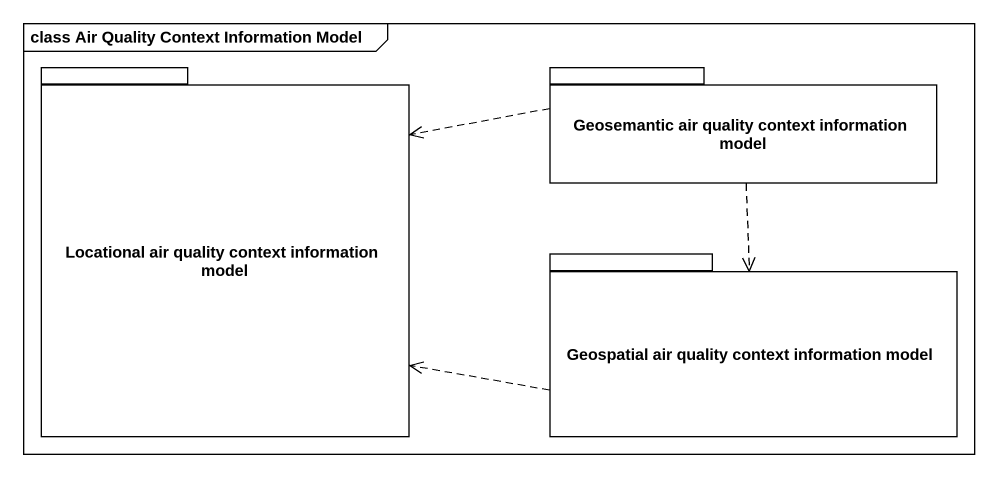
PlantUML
@startuml
mainframe class Air Quality Context Information Model
package "Locational air quality context information model" as Locational_air_quality {
}
package "Geosemantic air quality context information model" as Geosemantic_air_quality {
}
package "Geospatial air quality context information model" as Geospatial_air_quality {
}
Geosemantic_air_quality .left.> Locational_air_quality
Geosemantic_air_quality ..> Geospatial_air_quality
Geospatial_air_quality .left.> Locational_air_quality
@enduml
